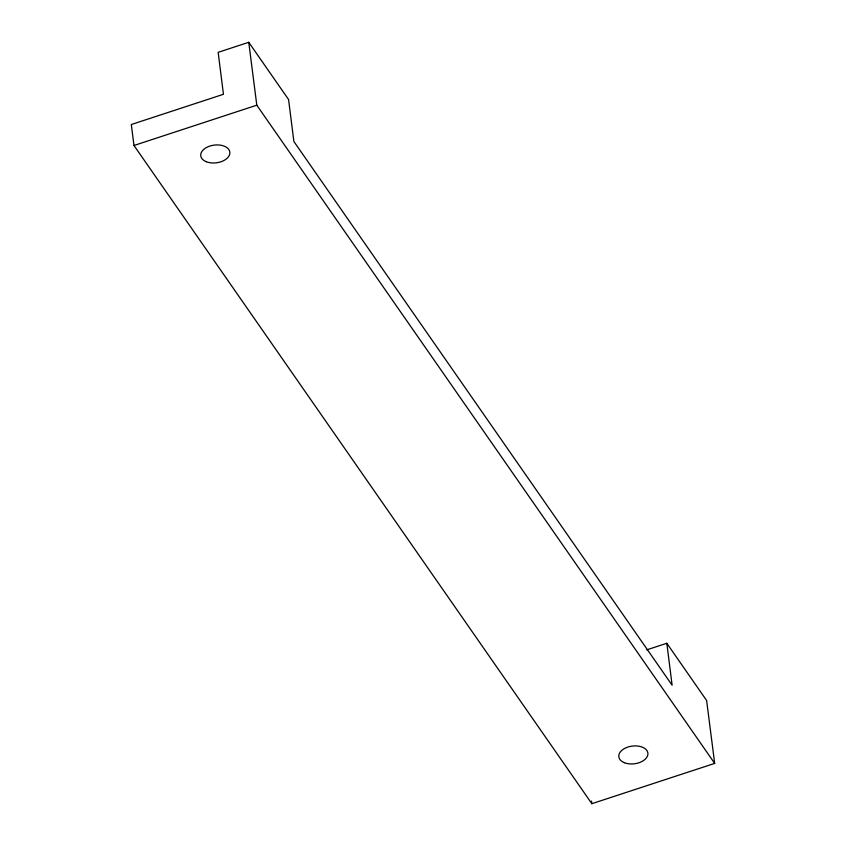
<?xml version="1.0" encoding="UTF-8"?>
<svg xmlns="http://www.w3.org/2000/svg" width="846" height="846" viewBox="0 0 846 846"><rect width="100%" height="100%" fill="white"/><g stroke="black" fill="none" stroke-linecap="round" stroke-linejoin="round"><path stroke-width="1.27" d="M666.817 643.267L672.115 685.218L293.879 141.483L288.571 99.532L248.756 42.3L218.152 52.336L223.45 94.287L131.32 124.521L133.975 145.491L591.84 803.7L714.68 763.399L706.622 700.509L666.817 643.267L646.778 649.844M133.975 145.491L256.803 105.19L714.68 763.399M248.756 42.3L256.803 105.19M591.513 801.077L591.84 803.7M206.329 161.734A14.646 8.915 -7.2 0 0 229.742 154.057A14.646 8.915 -7.2 0 0 209.819 146.083A14.646 8.915 -7.2 0 0 206.329 161.734M624.39 762.701A14.646 8.915 -7.2 0 0 647.793 755.023A14.646 8.915 -7.2 0 0 627.88 747.06A14.646 8.915 -7.2 0 0 624.39 762.701"/></g></svg>
